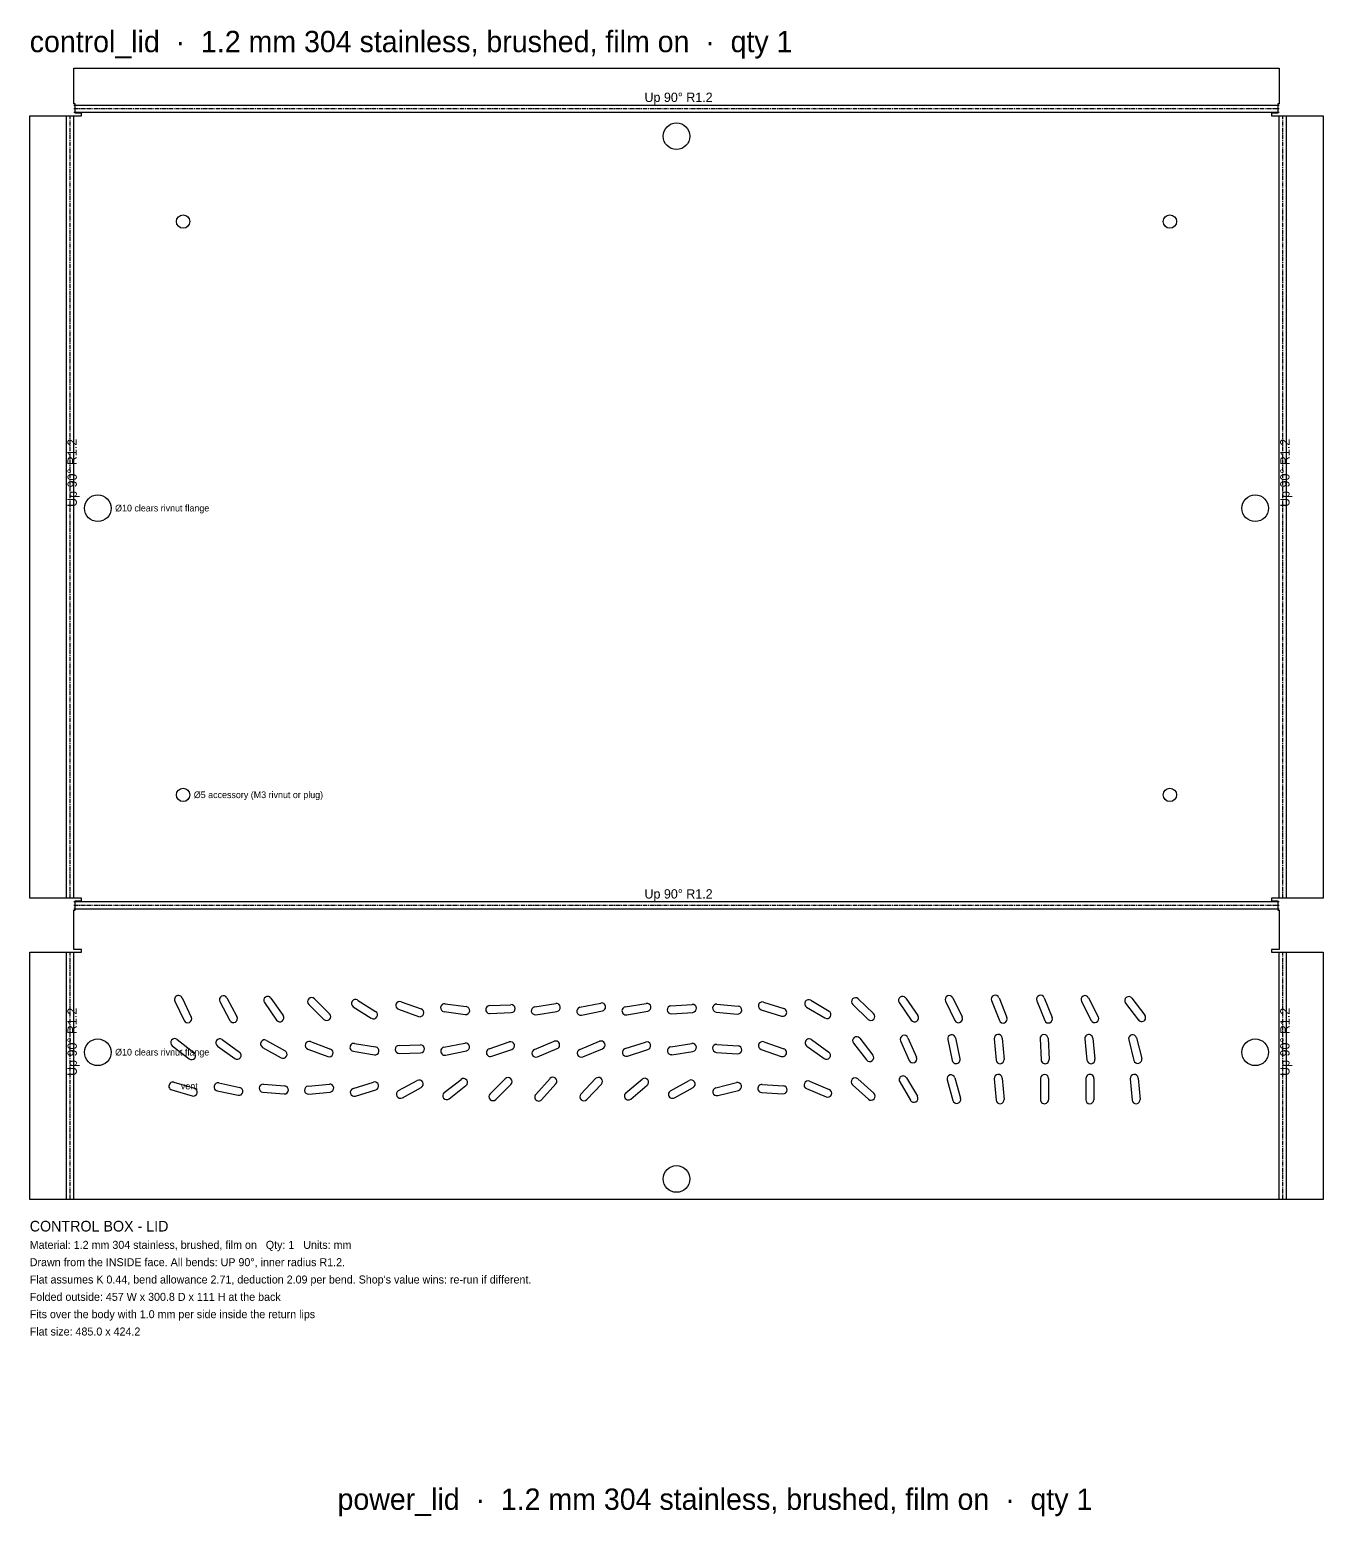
# Model space of a CAD drawing. Header units: millimetres. Extents: x 0 to 1371, y -1092 to 53.
# Drawn here: x 770 to 1255, y -543 to 14 of the extents above; entities that cross this region are included whole.
import ezdxf

# ---------------------------------------------------------------- set-up
doc = ezdxf.new("R2010")
doc.units = ezdxf.units.MM
doc.linetypes.add('CENTER2', pattern=[2.541, 1.587, -0.318, 0.318, -0.318])
for name, color, linetype in [('Bend Center', 1, 'CENTER2'), ('Bend Notes', 3, 'CONTINUOUS'), ('Leaders', 5, 'CONTINUOUS'), ('Part Labels', 2, 'Continuous'), ('Title', 7, 'CONTINUOUS'), ('Visible', 7, 'CONTINUOUS'), ('Visible Narrow', 8, 'CONTINUOUS')]:
    doc.layers.add(name, color=color, linetype=linetype)

msp = doc.modelspace()

# ---------------------------------------------------------------- linework, layer by layer
at = {"layer": 'Bend Center'}
for p, q in [((786.87, -15.16), (1238.87, -15.16)), ((785.51, -311.21), (785.51, -17.81)), ((1240.23, -311.21), (1240.23, -17.81)), ((786.87, -313.87), (1238.87, -313.87)), ((785.51, -424.23), (785.51, -331.53)), ((1240.23, -424.23), (1240.23, -331.53))]:
    msp.add_line(p, q, dxfattribs=at)
at = {"layer": 'Visible'}
for p, q in [((786.87, -13.3), (786.87, 0)), ((786.87, 0), (1238.87, 0)), ((1238.87, 0), (1238.87, -13.3)), ((787.37, -13.3), (786.87, -13.3)), ((787.37, -16.81), (787.37, -13.3)), ((1238.87, -13.3), (1238.37, -13.3)), ((1238.37, -13.3), (1238.37, -16.81)), ((770.36, -311.21), (770.36, -17.81)), ((770.36, -17.81), (783.66, -17.81)), ((783.66, -17.81), (784.16, -17.81)), ((784.16, -17.81), (786.87, -17.81)), ((786.87, -17.81), (789.77, -17.81)), ((789.77, -16.81), (787.37, -16.81)), ((789.77, -17.81), (789.77, -16.81)), ((1238.37, -16.81), (1235.97, -16.81)), ((1235.97, -16.81), (1235.97, -17.81)), ((1235.97, -17.81), (1238.87, -17.81)), ((1238.87, -17.81), (1241.59, -17.81)), ((1241.59, -17.81), (1242.09, -17.81)), ((1242.09, -17.81), (1255.39, -17.81)), ((1255.39, -17.81), (1255.39, -311.21)), ((783.66, -311.21), (770.36, -311.21)), ((784.16, -311.21), (783.66, -311.21)), ((786.87, -311.21), (784.16, -311.21)), ((789.77, -311.21), (786.87, -311.21)), ((789.77, -312.21), (789.77, -311.21)), ((1238.87, -311.21), (1235.97, -311.21)), ((1235.97, -311.21), (1235.97, -312.21)), ((1241.59, -311.21), (1238.87, -311.21)), ((1242.09, -311.21), (1241.59, -311.21)), ((1255.39, -311.21), (1242.09, -311.21)), ((786.87, -330.53), (786.87, -315.73)), ((786.87, -315.73), (787.37, -315.73)), ((787.37, -315.73), (787.37, -312.21)), ((787.37, -312.21), (789.77, -312.21)), ((1235.97, -312.21), (1238.37, -312.21)), ((1238.37, -312.21), (1238.37, -315.73)), ((1238.37, -315.73), (1238.87, -315.73)), ((1238.87, -315.73), (1238.87, -330.53)), ((770.36, -424.23), (770.36, -331.53)), ((770.36, -331.53), (783.66, -331.53)), ((783.66, -331.53), (784.16, -331.53)), ((784.16, -331.53), (786.87, -331.53)), ((789.77, -330.53), (786.87, -330.53)), ((786.87, -331.53), (789.77, -331.53)), ((789.77, -331.53), (789.77, -330.53)), ((1238.87, -330.53), (1235.97, -330.53)), ((1235.97, -330.53), (1235.97, -331.53)), ((1235.97, -331.53), (1238.87, -331.53)), ((1238.87, -331.53), (1241.59, -331.53)), ((1241.59, -331.53), (1242.09, -331.53)), ((1242.09, -331.53), (1255.39, -331.53)), ((1255.39, -331.53), (1255.39, -424.23)), ((824.81, -349.85), (828.22, -357.09)), ((827.52, -348.57), (830.94, -355.81)), ((841.67, -350), (845.42, -357.06)), ((844.32, -348.59), (848.07, -355.66)), ((858.35, -350.41), (862.94, -356.97)), ((860.81, -348.69), (865.39, -355.25)), ((874.97, -351.08), (880.66, -356.71)), ((877.09, -348.95), (882.77, -354.58)), ((893.3, -349.42), (900.05, -353.71)), ((909.6, -350.08), (917.14, -352.75)), ((926.1, -350.82), (934.03, -351.86)), ((942.81, -351.49), (950.81, -351.17)), ((959.69, -351.97), (967.59, -350.73)), ((976.65, -352.16), (984.49, -350.56)), ((993.67, -352.03), (1001.56, -350.67)), ((1010.78, -351.61), (1018.76, -351.06)), ((1028.03, -350.96), (1036, -351.71)), ((1045.5, -350.2), (1053.14, -352.59)), ((1063.19, -349.5), (1070.08, -353.58)), ((1078.94, -351.15), (1084.72, -356.68)), ((1081.02, -348.98), (1086.8, -354.51)), ((1096.36, -350.39), (1100.92, -356.97)), ((1098.83, -348.69), (1103.38, -355.26)), ((1113.76, -349.9), (1117.28, -357.08)), ((1116.46, -348.58), (1119.98, -355.76)), ((1131.01, -349.66), (1133.95, -357.1)), ((1133.8, -348.56), (1136.74, -356)), ((1147.99, -349.67), (1150.96, -357.1)), ((1150.78, -348.56), (1153.75, -355.99)), ((1164.71, -349.95), (1168.36, -357.07)), ((1167.38, -348.58), (1171.03, -355.7)), ((1181.25, -350.56), (1186.11, -356.92)), ((1183.63, -348.74), (1188.49, -355.09)), ((891.69, -351.95), (898.44, -356.24)), ((908.6, -352.9), (916.14, -355.58)), ((925.71, -353.79), (933.64, -354.84)), ((942.94, -354.49), (950.93, -354.16)), ((960.15, -354.93), (968.06, -353.69)), ((977.25, -355.1), (985.09, -353.5)), ((994.19, -354.99), (1002.07, -353.63)), ((1010.98, -354.6), (1018.97, -354.05)), ((1027.75, -353.94), (1035.71, -354.7)), ((1044.61, -353.07), (1052.24, -355.45)), ((1061.67, -352.08), (1068.55, -356.16)), ((823.79, -366.55), (830.1, -371.47)), ((825.64, -364.19), (831.95, -369.11)), ((840.75, -366.72), (847.25, -371.38)), ((842.49, -364.28), (849, -368.94)), ((857.65, -367.17), (864.62, -371.1)), ((859.12, -364.56), (866.09, -368.49)), ((874.6, -367.85), (882.1, -370.62)), ((875.64, -365.04), (883.14, -367.81)), ((892.17, -365.69), (900.06, -367.01)), ((908.83, -366.44), (916.83, -366.22)), ((925.65, -367.15), (933.49, -365.56)), ((942.6, -367.7), (950.17, -365.12)), ((959.6, -367.99), (966.98, -364.9)), ((960.76, -370.76), (968.14, -367.66)), ((976.6, -367.97), (984, -364.91)), ((977.75, -370.74), (985.14, -367.69)), ((993.6, -367.62), (1001.23, -365.18)), ((1010.69, -366.95), (1018.6, -365.74)), ((1027.98, -366.06), (1035.96, -366.61)), ((1045.58, -365.1), (1053.14, -367.72)), ((1061.75, -366.72), (1068.25, -371.38)), ((1063.49, -364.28), (1070, -368.94)), ((1079.22, -365.61), (1084.16, -371.9)), ((1081.58, -363.76), (1086.52, -370.05)), ((1096.9, -364.76), (1100.09, -372.09)), ((1099.65, -363.56), (1102.84, -370.9)), ((1114.57, -364.23), (1116.24, -372.05)), ((1117.5, -363.6), (1119.17, -371.43)), ((1132.04, -363.97), (1132.71, -371.94)), ((1135.03, -363.72), (1135.7, -371.69)), ((1149.19, -363.9), (1149.56, -371.89)), ((1152.18, -363.76), (1152.55, -371.75)), ((1165.97, -364), (1166.79, -371.96)), ((1168.96, -363.7), (1169.77, -371.65)), ((1182.43, -364.32), (1184.41, -372.08)), ((1185.33, -363.58), (1187.32, -371.33)), ((891.68, -368.65), (899.57, -369.97)), ((908.91, -369.44), (916.91, -369.22)), ((926.25, -370.09), (934.09, -368.5)), ((943.57, -370.54), (951.14, -367.96)), ((994.52, -370.47), (1002.14, -368.04)), ((1011.14, -369.92), (1019.05, -368.71)), ((1027.78, -369.05), (1035.76, -369.6)), ((1044.6, -367.93), (1052.16, -370.56)), ((942.98, -384.6), (948.64, -378.94)), ((960.08, -384.8), (965.44, -378.85)), ((977.03, -384.69), (982.55, -378.9)), ((1080.91, -379.03), (1086.84, -384.4)), ((1099.15, -378.62), (1103.18, -385.53)), ((1117.24, -378.57), (1119.39, -386.28)), ((1132.02, -378.98), (1132.73, -386.95)), ((1135.01, -378.71), (1135.72, -386.68)), ((1149.4, -378.82), (1149.35, -386.82)), ((1152.4, -378.84), (1152.35, -386.84)), ((1166.4, -378.82), (1166.35, -386.82)), ((1169.4, -378.84), (1169.35, -386.84)), ((1183.03, -378.98), (1183.73, -386.94)), ((1186.02, -378.71), (1186.72, -386.68)), ((823.61, -383.15), (831.29, -385.38)), ((824.45, -380.27), (832.13, -382.5)), ((840.65, -383.46), (848.47, -385.14)), ((841.28, -380.52), (849.1, -382.2)), ((857.77, -384.01), (865.74, -384.64)), ((858, -381.02), (865.98, -381.65)), ((874.74, -381.73), (882.7, -380.94)), ((875.04, -384.72), (883, -383.93)), ((891.61, -382.57), (899.25, -380.22)), ((892.49, -385.44), (900.14, -383.09)), ((908.64, -383.41), (915.68, -379.61)), ((910.07, -386.05), (917.1, -382.25)), ((925.8, -384.12), (932.09, -379.18)), ((927.65, -386.48), (933.94, -381.54)), ((945.1, -386.72), (950.76, -381.06)), ((962.31, -386.8), (967.66, -380.86)), ((979.2, -386.76), (984.72, -380.97)), ((993.84, -384.25), (999.97, -379.11)), ((995.77, -386.55), (1001.9, -381.41)), ((1010.65, -383.46), (1017.64, -379.58)), ((1012.1, -386.08), (1019.1, -382.2)), ((1027.63, -382.35), (1035.38, -380.4)), ((1028.36, -385.26), (1036.12, -383.31)), ((1044.78, -384.07), (1052.77, -384.58)), ((1044.97, -381.08), (1052.96, -381.58)), ((1061.6, -382.66), (1068.97, -385.77)), ((1062.77, -379.89), (1070.14, -383)), ((1078.9, -381.26), (1084.83, -386.62)), ((1096.56, -380.13), (1100.59, -387.04)), ((1114.35, -379.38), (1116.5, -387.08)), ((784.16, -424.23), (770.36, -424.23)), ((786.87, -424.23), (784.16, -424.23)), ((1238.87, -424.23), (786.87, -424.23)), ((1241.59, -424.23), (1238.87, -424.23)), ((1255.39, -424.23), (1241.59, -424.23))]:
    msp.add_line(p, q, dxfattribs=at)
for centre, radius in [((1012.87, -25.51), 5), ((827.87, -57.51), 2.5), ((1197.87, -57.51), 2.5), ((795.87, -165.01), 5), ((1229.87, -165.01), 5), ((827.87, -272.51), 2.5), ((1197.87, -272.51), 2.5), ((795.87, -369.03), 5), ((1229.87, -369.03), 5), ((1012.87, -416.53), 5)]:
    msp.add_circle(centre, radius, dxfattribs=at)
for centre, start, end in [((826.16, -349.21), 25.2775, 205.2775), ((842.99, -349.3), 27.987, 207.987), ((859.58, -349.55), 34.9785, 214.9785), ((876.03, -350.01), 45.2634, 225.2634), ((892.5, -350.68), 57.5697, 237.5697), ((909.1, -351.49), 70.4661, 250.4661), ((925.91, -352.31), 82.5022, 262.5022), ((950.87, -352.66), 272.3489, 92.3489), ((967.82, -352.21), 278.9275, 98.9275), ((984.79, -352.03), 281.5137, 101.5137), ((1001.81, -352.15), 279.8081, 99.8081), ((1018.86, -352.55), 273.9651, 93.9651), ((1027.89, -352.45), 84.5785, 264.5785), ((1045.05, -351.63), 72.6246, 252.6246), ((1062.43, -350.79), 59.3684, 239.3684), ((1079.98, -350.06), 46.242, 226.242), ((1097.59, -349.54), 34.7055, 214.7055), ((1115.11, -349.24), 26.1065, 206.1065), ((1132.4, -349.11), 21.5479, 201.5479), ((1149.39, -349.11), 21.7793, 201.7793), ((1166.05, -349.27), 27.1213, 207.1213), ((1182.44, -349.65), 37.4303, 217.4303), ((829.58, -356.45), 205.2775, 25.2775), ((846.75, -356.36), 207.987, 27.987), ((864.16, -356.11), 214.9785, 34.9785), ((881.71, -355.64), 225.2634, 45.2634), ((899.25, -354.97), 237.5697, 57.5697), ((916.64, -354.17), 250.4661, 70.4661), ((933.84, -353.35), 262.5022, 82.5022), ((942.87, -352.99), 92.3489, 272.3489), ((959.92, -353.45), 98.9275, 278.9275), ((976.95, -353.63), 101.5137, 281.5137), ((993.93, -353.51), 99.8081, 279.8081), ((1010.88, -353.11), 93.9651, 273.9651), ((1035.85, -353.21), 264.5785, 84.5785), ((1052.69, -354.02), 252.6246, 72.6246), ((1069.31, -354.87), 239.3684, 59.3684), ((1085.76, -355.6), 226.242, 46.242), ((1102.15, -356.12), 214.7055, 34.7055), ((1118.63, -356.42), 206.1065, 26.1065), ((1135.34, -356.55), 201.5479, 21.5479), ((1152.36, -356.54), 201.7793, 21.7793), ((1169.69, -356.39), 207.1213, 27.1213), ((1187.3, -356), 217.4303, 37.4303), ((1150.69, -363.83), 2.6506, 182.6506), ((824.72, -365.37), 52.0519, 232.0519), ((841.62, -365.5), 54.3766, 234.3766), ((858.39, -365.86), 60.5947, 240.5947), ((875.12, -366.44), 69.729, 249.729), ((882.62, -369.21), 249.729, 69.729), ((891.93, -367.17), 80.5244, 260.5244), ((899.82, -368.49), 260.5244, 80.5244), ((908.87, -367.94), 91.5718, 271.5718), ((916.87, -367.72), 271.5718, 91.5718), ((925.95, -368.62), 101.4481, 281.4481), ((933.79, -367.03), 281.4481, 101.4481), ((943.09, -369.12), 108.8561, 288.8561), ((950.66, -366.54), 288.8561, 108.8561), ((967.56, -366.28), 292.7528, 112.7528), ((984.57, -366.3), 292.4535, 112.4535), ((994.06, -369.04), 107.7013, 287.7013), ((1001.68, -366.61), 287.7013, 107.7013), ((1010.92, -368.43), 98.6954, 278.6954), ((1018.83, -367.22), 278.6954, 98.6954), ((1027.88, -367.55), 86.0763, 266.0763), ((1035.86, -368.1), 266.0763, 86.0763), ((1045.09, -366.52), 70.8678, 250.8678), ((1052.65, -369.14), 250.8678, 70.8678), ((1062.62, -365.5), 54.383, 234.383), ((1080.4, -364.68), 38.1012, 218.1012), ((1098.27, -364.16), 23.5294, 203.5294), ((1116.04, -363.92), 12.0596, 192.0596), ((1133.53, -363.84), 4.8371, 184.8371), ((1167.46, -363.85), 5.8565, 185.8565), ((1183.88, -363.95), 14.3425, 194.3425), ((831.03, -370.29), 232.0519, 52.0519), ((848.12, -370.16), 234.3766, 54.3766), ((865.36, -369.79), 240.5947, 60.5947), ((960.18, -369.38), 112.7528, 292.7528), ((977.17, -369.36), 112.4535, 292.4535), ((1069.12, -370.16), 234.383, 54.383), ((1085.34, -370.98), 218.1012, 38.1012), ((1101.47, -371.5), 203.5294, 23.5294), ((1117.71, -371.74), 192.0596, 12.0596), ((1134.21, -371.81), 184.8371, 4.8371), ((1151.06, -371.82), 182.6506, 2.6506), ((1168.28, -371.81), 185.8565, 5.8565), ((1185.86, -371.7), 194.3425, 14.3425), ((933.02, -380.36), 308.1209, 128.1209), ((949.7, -380), 314.9934, 134.9934), ((966.55, -379.86), 317.9698, 137.9698), ((983.63, -379.93), 316.3789, 136.3789), ((1000.94, -380.26), 309.9827, 129.9827), ((1079.9, -380.15), 47.8847, 227.8847), ((1097.86, -379.37), 30.2161, 210.2161), ((1115.8, -378.98), 15.551, 195.551), ((1133.52, -378.84), 5.0818, 185.0818), ((1150.9, -378.83), 359.6451, 179.6451), ((1167.9, -378.83), 359.645, 179.645), ((1184.52, -378.84), 5.0164, 185.0164), ((824.03, -381.71), 73.8162, 253.8162), ((831.71, -383.94), 253.8162, 73.8162), ((840.96, -381.99), 77.8789, 257.8789), ((848.78, -383.67), 257.8789, 77.8789), ((857.88, -382.51), 85.4888, 265.4888), ((865.86, -383.14), 265.4888, 85.4888), ((874.89, -383.22), 95.6484, 275.6484), ((882.85, -382.43), 275.6484, 95.6484), ((892.05, -384), 107.0873, 287.0873), ((899.69, -381.65), 287.0873, 107.0873), ((909.35, -384.73), 118.3871, 298.3871), ((916.39, -380.93), 298.3871, 118.3871), ((926.72, -385.3), 128.1209, 308.1209), ((944.04, -385.66), 134.9934, 314.9934), ((994.81, -385.4), 129.9827, 309.9827), ((1011.37, -384.77), 119.0047, 299.0047), ((1018.37, -380.89), 299.0047, 119.0047), ((1027.99, -383.8), 104.1144, 284.1144), ((1035.75, -381.85), 284.1144, 104.1144), ((1044.88, -382.58), 86.3691, 266.3691), ((1052.86, -383.08), 266.3691, 86.3691), ((1062.19, -381.27), 67.1191, 247.1191), ((1069.56, -384.38), 247.1191, 67.1191), ((1085.84, -385.51), 227.8847, 47.8847), ((961.19, -385.8), 137.9698, 317.9698), ((978.11, -385.72), 136.3789, 316.3789), ((1101.88, -386.29), 210.2161, 30.2161), ((1117.94, -386.68), 195.551, 15.551), ((1134.23, -386.81), 185.0818, 5.0818), ((1150.85, -386.83), 179.6451, 359.6451), ((1167.85, -386.83), 179.645, 359.645), ((1185.22, -386.81), 185.0164, 5.0164)]:
    msp.add_arc(centre, 1.5, start, end, dxfattribs=at)
at = {"layer": 'Visible Narrow'}
for p, q in [((786.87, -13.8), (1238.87, -13.8)), ((786.87, -16.51), (1238.87, -16.51)), ((784.16, -311.21), (784.16, -17.81)), ((786.87, -311.21), (786.87, -17.81)), ((1238.87, -311.21), (1238.87, -17.81)), ((1241.59, -311.21), (1241.59, -17.81)), ((786.87, -312.51), (1238.87, -312.51)), ((786.87, -315.23), (1238.87, -315.23)), ((784.16, -424.23), (784.16, -331.53)), ((786.87, -424.23), (786.87, -331.53)), ((1238.87, -424.23), (1238.87, -331.53)), ((1241.59, -424.23), (1241.59, -331.53))]:
    msp.add_line(p, q, dxfattribs=at)

# ---------------------------------------------------------------- texts
at = {"layer": 'Bend Notes'}
for p in [(1000.87, -12.66), (1000.87, -311.37)]:
    msp.add_text('Up 90%%D R1.2', height=3.5, dxfattribs=at).set_placement(p)
for p in [(788.01, -164.51), (1242.73, -164.51), (788.01, -377.88), (1242.73, -377.88)]:
    msp.add_text('Up 90%%D R1.2', height=3.5, rotation=90, dxfattribs=at).set_placement(p)
at = {"layer": 'Leaders'}
for s, p in [('%%c10 clears rivnut flange', (802.37, -166.21)), ('%%c5 accessory (M3 rivnut or plug)', (831.87, -273.71)), ('%%c10 clears rivnut flange', (802.37, -370.23)), ('vent', (827.03, -382.91))]:
    msp.add_text(s, height=2.5, dxfattribs=at).set_placement(p)
at = {"layer": 'Part Labels'}
for s, p in [('control_lid  ·  1.2 mm 304 stainless, brushed, film on  ·  qty 1', (770.36, 6)), ('power_lid  ·  1.2 mm 304 stainless, brushed, film on  ·  qty 1', (885.77, -540.6))]:
    msp.add_text(s, height=8, dxfattribs=at).set_placement(p)
at = {"layer": 'Title'}
for s, height, p in [('CONTROL BOX - LID', 4, (770.36, -436.23)), ('Material: 1.2 mm 304 stainless, brushed, film on   Qty: 1   Units: mm', 3, (770.36, -442.73)), ('Drawn from the INSIDE face. All bends: UP 90%%D, inner radius R1.2.', 3, (770.36, -449.23)), ("Flat assumes K 0.44, bend allowance 2.71, deduction 2.09 per bend. Shop's value wins: re-run if different.", 3, (770.36, -455.73)), ('Folded outside: 457 W x 300.8 D x 111 H at the back', 3, (770.36, -462.23)), ('Fits over the body with 1.0 mm per side inside the return lips', 3, (770.36, -468.73)), ('Flat size: 485.0 x 424.2', 3, (770.36, -475.23))]:
    msp.add_text(s, height=height, dxfattribs=at).set_placement(p)

doc.saveas('drawing.dxf')
